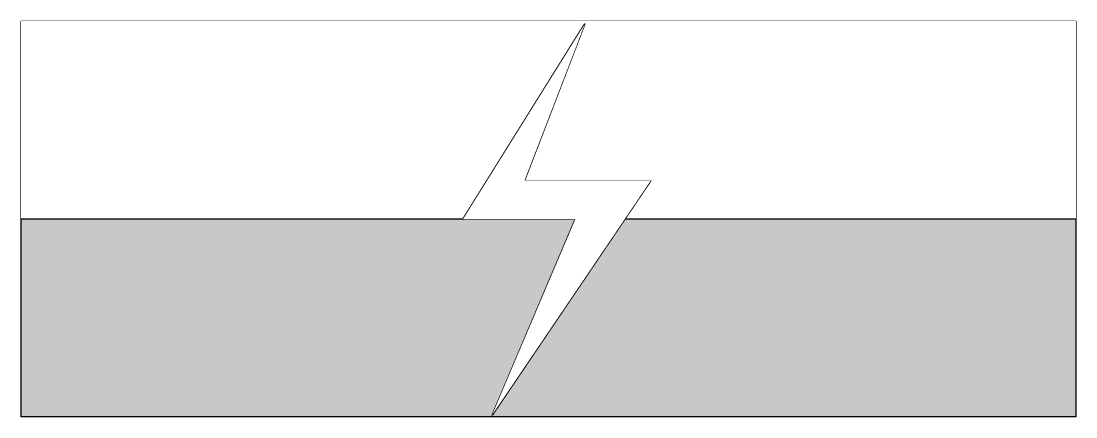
# Model space of a CAD drawing. Header units: millimetres. Extents: x 0 to 400, y -150 to 0.
import ezdxf

# ---------------------------------------------------------------- set-up
doc = ezdxf.new("R2010")
doc.units = ezdxf.units.MM
doc.header["$LTSCALE"] = 0.1

msp = doc.modelspace()

# ---------------------------------------------------------------- linework, layer by layer
at = {"color": 0, "linetype": 'ByBlock'}
msp.add_lwpolyline([(0, 0), (400, 0), (400, -150), (0, -150)], close=True, dxfattribs=at)

# ---------------------------------------------------------------- next in the draw order: wipeouts: each hides what was drawn before it
msp.add_wipeout([(0, 0), (400, 0), (400, -150), (0, -150)], dxfattribs=at)

# ---------------------------------------------------------------- next in the draw order: hatches: boundary and pattern name
h = msp.add_hatch(color=250)
h.dxf.hatch_style = 1
h.paths.add_polyline_path([(0, -75), (400, -75), (400, -150), (0, -150)])

# ---------------------------------------------------------------- next in the draw order: linework, layer by layer
for points in [[(210.15, -75.14), (167.55, -75.14), (213.84, -0.99), (190.9, -60.39), (238.83, -60.39), (178.61, -149.29)], [(0, -75), (400, -75), (400, -150), (0, -150)]]:
    msp.add_lwpolyline(points, close=True, dxfattribs=at)

# ---------------------------------------------------------------- next in the draw order: wipeouts: each hides what was drawn before it
msp.add_wipeout([(210.15, -75.14), (167.55, -75.14), (213.84, -0.99), (190.9, -60.39), (238.83, -60.39), (178.61, -149.29)], dxfattribs=at)

doc.saveas('drawing.dxf')
